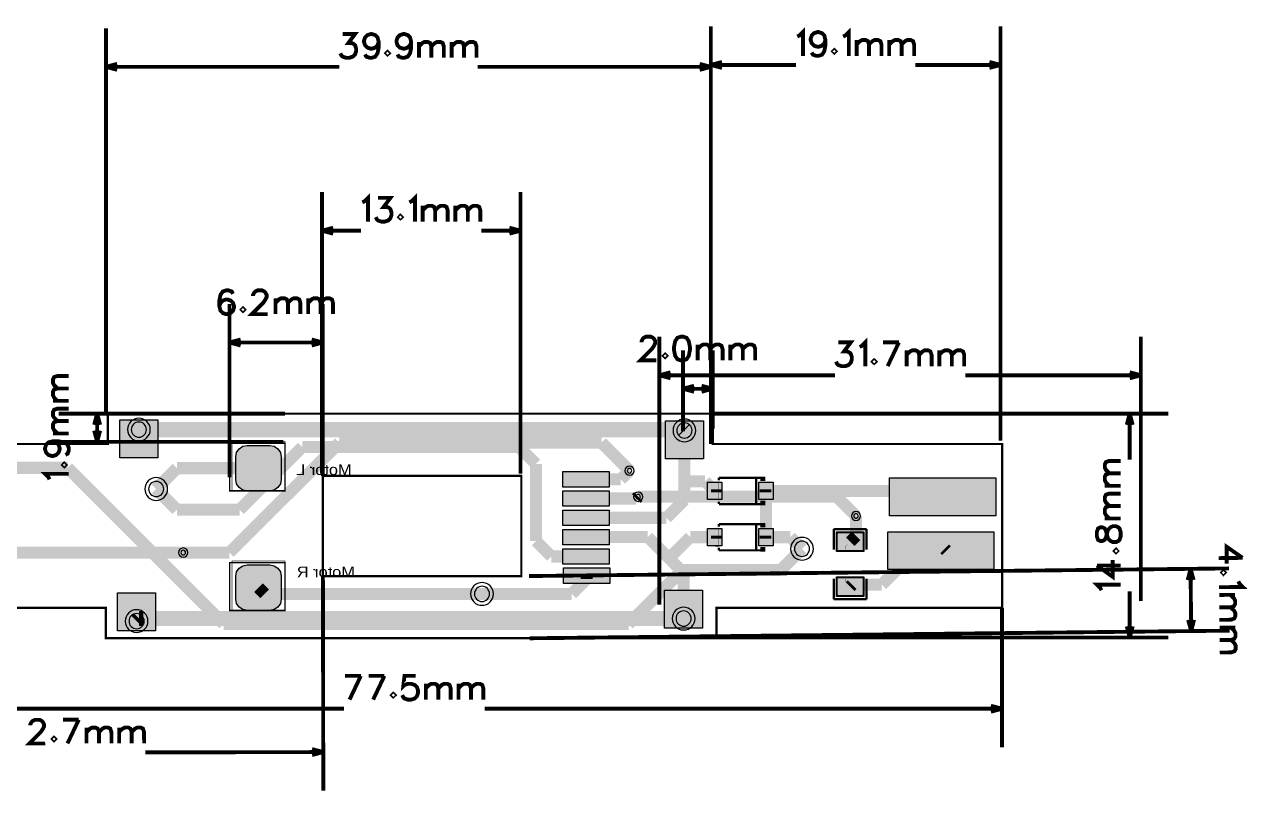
# Model space of a CAD drawing. Header units: millimetres. Extents: x 70 to 198, y -113 to -62.
# Drawn here: x 117.6 to 198.1, y -113 to -62.4 of the extents above; entities that cross this region are included whole.
import ezdxf
from ezdxf.enums import TextEntityAlignment as Align

# ---------------------------------------------------------------- set-up
doc = ezdxf.new("R2010")
doc.units = ezdxf.units.MM
doc.header["$MEASUREMENT"] = 0
for name, color, linetype, true_color in [('Board-Outline-Layer', 7, 'Continuous', 0xff00ff), ('Bottom-Assembly-Layer', 7, 'Continuous', 0x5555ff), ('Bottom-Layer', 7, 'Continuous', 0x0000ff), ('Bottom-Paste-Mask-Layer', 7, 'Continuous', 0x800000), ('Bottom-Silkscreen-Layer', 7, 'Continuous', 0x66cc33), ('Bottom-Solder-Mask-Layer', 7, 'Continuous', 0xaa00ff), ('Document-Layer', 7, 'Continuous', 0xffffff), ('F.Courtyard', 7, 'Continuous', 0x022880), ('Hole-Layer', 7, 'Continuous', 0x222222), ('Multi-Layer', 7, 'Continuous', 0xc0c0c0), ('Top-Layer', 7, 'Continuous', 0xff0000), ('Top-Paste-Mask-Layer', 7, 'Continuous', 0x808080), ('Top-Silkscreen-Layer', 7, 'Continuous', 0xffcc00), ('Top-Solder-Mask-Layer', 7, 'Continuous', 0x800080)]:
    doc.layers.add(name, color=color, linetype=linetype, true_color=true_color)
doc.styles.get("Standard").update_dxf_attribs({"font": 'arial.ttf'})

msp = doc.modelspace()

# ---------------------------------------------------------------- hatches: boundary and pattern name
at = {"layer": 'Bottom-Layer'}
for points in [[(134.473, -90.841), (134.473, -92.341), (134.416, -92.628), (134.254, -92.872), (134.01, -93.034), (133.723, -93.091), (132.223, -93.091), (131.936, -93.034), (131.693, -92.872), (131.53, -92.628), (131.473, -92.341), (131.473, -90.841), (131.53, -90.554), (131.693, -90.311), (131.936, -90.148), (132.223, -90.091), (133.723, -90.091), (134.01, -90.148), (134.254, -90.311), (134.416, -90.554)], [(134.473, -98.715), (134.473, -100.215), (134.416, -100.502), (134.254, -100.746), (134.01, -100.908), (133.723, -100.965), (132.223, -100.965), (131.936, -100.908), (131.693, -100.746), (131.53, -100.502), (131.473, -100.215), (131.473, -98.715), (131.53, -98.428), (131.693, -98.185), (131.936, -98.022), (132.223, -97.965), (133.723, -97.965), (134.01, -98.022), (134.254, -98.185), (134.416, -98.428)]]:
    msp.add_hatch(color=256, dxfattribs=at).paths.add_polyline_path(points)
at = {"layer": 'Bottom-Paste-Mask-Layer'}
for points in [[(134.473, -90.841), (134.473, -92.341), (134.416, -92.628), (134.254, -92.872), (134.01, -93.034), (133.723, -93.091), (132.223, -93.091), (131.936, -93.034), (131.693, -92.872), (131.53, -92.628), (131.473, -92.341), (131.473, -90.841), (131.53, -90.554), (131.693, -90.311), (131.936, -90.148), (132.223, -90.091), (133.723, -90.091), (134.01, -90.148), (134.254, -90.311), (134.416, -90.554)], [(134.473, -98.715), (134.473, -100.215), (134.416, -100.502), (134.254, -100.746), (134.01, -100.908), (133.723, -100.965), (132.223, -100.965), (131.936, -100.908), (131.693, -100.746), (131.53, -100.502), (131.473, -100.215), (131.473, -98.715), (131.53, -98.428), (131.693, -98.185), (131.936, -98.022), (132.223, -97.965), (133.723, -97.965), (134.01, -98.022), (134.254, -98.185), (134.416, -98.428)]]:
    msp.add_hatch(color=256, dxfattribs=at).paths.add_polyline_path(points)
at = {"layer": 'Bottom-Solder-Mask-Layer'}
for points in [[(134.473, -90.841), (134.473, -92.341), (134.416, -92.628), (134.254, -92.872), (134.01, -93.034), (133.723, -93.091), (132.223, -93.091), (131.936, -93.034), (131.693, -92.872), (131.53, -92.628), (131.473, -92.341), (131.473, -90.841), (131.53, -90.554), (131.693, -90.311), (131.936, -90.148), (132.223, -90.091), (133.723, -90.091), (134.01, -90.148), (134.254, -90.311), (134.416, -90.554)], [(134.473, -98.715), (134.473, -100.215), (134.416, -100.502), (134.254, -100.746), (134.01, -100.908), (133.723, -100.965), (132.223, -100.965), (131.936, -100.908), (131.693, -100.746), (131.53, -100.502), (131.473, -100.215), (131.473, -98.715), (131.53, -98.428), (131.693, -98.185), (131.936, -98.022), (132.223, -97.965), (133.723, -97.965), (134.01, -98.022), (134.254, -98.185), (134.416, -98.428)]]:
    msp.add_hatch(color=256, dxfattribs=at).paths.add_polyline_path(points)
at = {"layer": 'Document-Layer'}
for points in [[(163.068, -93.726), (163.068, -92.462), (163.258, -92.462), (163.258, -93.726)], [(163.068, -93.726), (163.068, -92.462), (163.258, -92.462), (163.258, -93.726)], [(162.784, -93.189), (162.784, -92.999), (163.542, -92.999), (163.542, -93.189)], [(162.784, -93.189), (162.784, -92.999), (163.542, -92.999), (163.542, -93.189)], [(166.75, -93.186), (166.75, -92.996), (165.991, -92.996), (165.991, -93.186)], [(166.75, -93.186), (166.75, -92.996), (165.991, -92.996), (165.991, -93.186)], [(163.068, -96.774), (163.068, -95.51), (163.258, -95.51), (163.258, -96.774)], [(163.068, -96.774), (163.068, -95.51), (163.258, -95.51), (163.258, -96.774)], [(162.784, -96.237), (162.784, -96.047), (163.542, -96.047), (163.542, -96.237)], [(162.784, -96.237), (162.784, -96.047), (163.542, -96.047), (163.542, -96.237)], [(166.75, -96.234), (166.75, -96.044), (165.991, -96.044), (165.991, -96.234)], [(166.75, -96.234), (166.75, -96.044), (165.991, -96.044), (165.991, -96.234)]]:
    msp.add_hatch(color=256, dxfattribs=at).paths.add_polyline_path(points)
at = {"layer": 'Top-Layer'}
for points in [[(123.845, -90.912), (123.845, -88.412), (126.345, -88.412), (126.345, -90.912)], [(159.786, -90.968), (159.786, -88.468), (162.286, -88.468), (162.286, -90.968)], [(153.035, -92.837), (153.035, -91.821), (156.083, -91.821), (156.083, -92.837)], [(163.502, -92.516), (163.502, -93.666), (162.552, -93.666), (162.552, -92.516)], [(166.887, -92.516), (166.887, -93.666), (165.937, -93.666), (165.937, -92.516)], [(174.554, -94.722), (174.554, -92.222), (181.554, -92.222), (181.554, -94.722)], [(153.035, -94.101), (153.035, -93.085), (156.083, -93.085), (156.083, -94.101)], [(153.035, -95.377), (153.035, -94.361), (156.083, -94.361), (156.083, -95.377)], [(153.035, -96.641), (153.035, -95.625), (156.083, -95.625), (156.083, -96.641)], [(163.502, -95.564), (163.502, -96.714), (162.552, -96.714), (162.552, -95.564)], [(166.887, -95.564), (166.887, -96.714), (165.937, -96.714), (165.937, -95.564)], [(171.108, -95.835), (172.809, -95.835), (172.809, -97.042), (171.108, -97.042)], [(174.427, -98.278), (174.427, -95.778), (181.427, -95.778), (181.427, -98.278)], [(153.035, -97.917), (153.035, -96.901), (156.083, -96.901), (156.083, -97.917)], [(153.069, -99.185), (153.069, -98.169), (156.117, -98.169), (156.117, -99.185)], [(171.108, -98.792), (172.809, -98.792), (172.809, -100), (171.108, -100)], [(126.195, -99.808), (126.195, -102.308), (123.695, -102.308), (123.695, -99.808)], [(162.234, -99.639), (162.234, -102.139), (159.734, -102.139), (159.734, -99.639)]]:
    msp.add_hatch(color=256, dxfattribs=at).paths.add_polyline_path(points)
at = {"layer": 'Top-Paste-Mask-Layer'}
for points in [[(123.845, -90.912), (123.845, -88.412), (126.345, -88.412), (126.345, -90.912)], [(159.786, -90.968), (159.786, -88.468), (162.286, -88.468), (162.286, -90.968)], [(153.035, -92.837), (153.035, -91.821), (156.083, -91.821), (156.083, -92.837)], [(163.502, -92.516), (163.502, -93.666), (162.552, -93.666), (162.552, -92.516)], [(166.887, -92.516), (166.887, -93.666), (165.937, -93.666), (165.937, -92.516)], [(174.554, -94.722), (174.554, -92.222), (181.554, -92.222), (181.554, -94.722)], [(153.035, -94.101), (153.035, -93.085), (156.083, -93.085), (156.083, -94.101)], [(153.035, -95.377), (153.035, -94.361), (156.083, -94.361), (156.083, -95.377)], [(153.035, -96.641), (153.035, -95.625), (156.083, -95.625), (156.083, -96.641)], [(163.502, -95.564), (163.502, -96.714), (162.552, -96.714), (162.552, -95.564)], [(166.887, -95.564), (166.887, -96.714), (165.937, -96.714), (165.937, -95.564)], [(171.208, -97.042), (171.569, -97.042), (171.669, -96.942), (171.669, -96.732), (171.769, -96.632), (172.148, -96.632), (172.248, -96.732), (172.248, -96.942), (172.348, -97.042), (172.709, -97.042), (172.809, -96.942), (172.809, -95.935), (172.709, -95.835), (171.208, -95.835), (171.108, -95.935), (171.108, -96.942)], [(171.208, -97.042), (171.569, -97.042), (171.669, -96.942), (171.669, -96.732), (171.769, -96.632), (172.148, -96.632), (172.248, -96.732), (172.248, -96.942), (172.348, -97.042), (172.709, -97.042), (172.809, -96.942), (172.809, -95.935), (172.709, -95.835), (171.208, -95.835), (171.108, -95.935), (171.108, -96.942)], [(174.427, -98.278), (174.427, -95.778), (181.427, -95.778), (181.427, -98.278)], [(153.035, -97.917), (153.035, -96.901), (156.083, -96.901), (156.083, -97.917)], [(153.069, -99.185), (153.069, -98.169), (156.117, -98.169), (156.117, -99.185)], [(171.208, -98.792), (171.569, -98.792), (171.669, -98.892), (171.669, -99.103), (171.769, -99.203), (172.148, -99.203), (172.248, -99.103), (172.248, -98.892), (172.348, -98.792), (172.709, -98.792), (172.809, -98.892), (172.809, -99.9), (172.709, -100), (171.208, -100), (171.108, -99.9), (171.108, -98.892)], [(171.208, -98.792), (171.569, -98.792), (171.669, -98.892), (171.669, -99.103), (171.769, -99.203), (172.148, -99.203), (172.248, -99.103), (172.248, -98.892), (172.348, -98.792), (172.709, -98.792), (172.809, -98.892), (172.809, -99.9), (172.709, -100), (171.208, -100), (171.108, -99.9), (171.108, -98.892)], [(126.195, -99.808), (126.195, -102.308), (123.695, -102.308), (123.695, -99.808)], [(162.234, -99.639), (162.234, -102.139), (159.734, -102.139), (159.734, -99.639)]]:
    msp.add_hatch(color=256, dxfattribs=at).paths.add_polyline_path(points)
at = {"layer": 'Top-Silkscreen-Layer'}
for points in [[(166.049, -92.149), (166.049, -92.444), (166.354, -92.444), (166.354, -92.149)], [(166.049, -92.149), (166.049, -92.444), (166.354, -92.444), (166.354, -92.149)], [(166.049, -94.034), (166.049, -93.739), (166.354, -93.739), (166.354, -94.034)], [(166.049, -94.034), (166.049, -93.739), (166.354, -93.739), (166.354, -94.034)], [(166.049, -95.197), (166.049, -95.492), (166.354, -95.492), (166.354, -95.197)], [(166.049, -95.197), (166.049, -95.492), (166.354, -95.492), (166.354, -95.197)], [(166.049, -97.082), (166.049, -96.787), (166.354, -96.787), (166.354, -97.082)], [(166.049, -97.082), (166.049, -96.787), (166.354, -96.787), (166.354, -97.082)]]:
    msp.add_hatch(color=256, dxfattribs=at).paths.add_polyline_path(points)
at = {"layer": 'Top-Solder-Mask-Layer'}
for points in [[(123.845, -90.912), (123.845, -88.412), (126.345, -88.412), (126.345, -90.912)], [(159.786, -90.968), (159.786, -88.468), (162.286, -88.468), (162.286, -90.968)], [(153.035, -92.837), (153.035, -91.821), (156.083, -91.821), (156.083, -92.837)], [(163.502, -92.516), (163.502, -93.666), (162.552, -93.666), (162.552, -92.516)], [(166.887, -92.516), (166.887, -93.666), (165.937, -93.666), (165.937, -92.516)], [(174.554, -94.722), (174.554, -92.222), (181.554, -92.222), (181.554, -94.722)], [(153.035, -94.101), (153.035, -93.085), (156.083, -93.085), (156.083, -94.101)], [(153.035, -95.377), (153.035, -94.361), (156.083, -94.361), (156.083, -95.377)], [(153.035, -96.641), (153.035, -95.625), (156.083, -95.625), (156.083, -96.641)], [(163.502, -95.564), (163.502, -96.714), (162.552, -96.714), (162.552, -95.564)], [(166.887, -95.564), (166.887, -96.714), (165.937, -96.714), (165.937, -95.564)], [(171.057, -95.784), (172.86, -95.784), (172.86, -97.093), (171.057, -97.093)], [(174.427, -98.278), (174.427, -95.778), (181.427, -95.778), (181.427, -98.278)], [(153.035, -97.917), (153.035, -96.901), (156.083, -96.901), (156.083, -97.917)], [(153.069, -99.185), (153.069, -98.169), (156.117, -98.169), (156.117, -99.185)], [(171.057, -98.741), (172.86, -98.741), (172.86, -100.051), (171.057, -100.051)], [(126.195, -99.808), (126.195, -102.308), (123.695, -102.308), (123.695, -99.808)], [(162.234, -99.639), (162.234, -102.139), (159.734, -102.139), (159.734, -99.639)]]:
    msp.add_hatch(color=256, dxfattribs=at).paths.add_polyline_path(points)

# ---------------------------------------------------------------- linework, layer by layer
at = {"layer": 'Board-Outline-Layer', "const_width": 0.15}
for points in [[(104.5, -90), (123.054, -90), (123.054, -88), (162.903, -88), (162.903, -90), (181.965, -90), (181.965, -100.8), (163.157, -100.8), (163.157, -102.8), (122.927, -102.8), (122.927, -100.8), (104.5, -100.8)], [(137.219, -98.7), (137.219, -92.1), (150.292, -92.1), (150.292, -98.7)]]:
    msp.add_lwpolyline(points, close=True, dxfattribs=at)
at = {"layer": 'Bottom-Assembly-Layer', "const_width": 0.1}
for points in [[(134.723, -89.941), (131.073, -89.941), (131.073, -93.091), (134.723, -93.091)], [(134.723, -89.941), (131.073, -89.941), (131.073, -93.091), (134.723, -93.091)], [(134.723, -97.815), (131.073, -97.815), (131.073, -100.965), (134.723, -100.965)], [(134.723, -97.815), (131.073, -97.815), (131.073, -100.965), (134.723, -100.965)]]:
    msp.add_lwpolyline(points, close=True, dxfattribs=at)
at = {"layer": 'Bottom-Layer', "const_width": 0.8}
for points in [[(131.064, -97.155), (138.303, -89.916)], [(138.303, -89.916), (155.575, -89.916)], [(155.575, -89.916), (157.417, -91.758)], [(115.951, -91.567), (120.396, -91.567)], [(120.396, -91.567), (130.683, -101.854)], [(127.611, -91.591), (126.238, -92.964)], [(132.973, -91.591), (127.611, -91.591)], [(157.988, -93.472), (171.069, -93.472)], [(171.069, -93.472), (172.339, -94.742)], [(167.386, -98.298), (168.783, -96.901)], [(128.016, -97.155), (131.064, -97.155)], [(157.353, -101.854), (160.909, -98.298)], [(160.909, -98.298), (167.386, -98.298)], [(132.973, -99.465), (133.385, -99.877)], [(133.385, -99.877), (147.701, -99.877)], [(130.683, -101.854), (157.353, -101.854)]]:
    msp.add_lwpolyline(points, dxfattribs=at)
at = {"layer": 'Bottom-Layer'}
for points in [[(134.473, -90.841), (134.473, -92.341), (134.416, -92.628), (134.254, -92.872), (134.01, -93.034), (133.723, -93.091), (132.223, -93.091), (131.936, -93.034), (131.693, -92.872), (131.53, -92.628), (131.473, -92.341), (131.473, -90.841), (131.53, -90.554), (131.693, -90.311), (131.936, -90.148), (132.223, -90.091), (133.723, -90.091), (134.01, -90.148), (134.254, -90.311), (134.416, -90.554)], [(134.473, -98.715), (134.473, -100.215), (134.416, -100.502), (134.254, -100.746), (134.01, -100.908), (133.723, -100.965), (132.223, -100.965), (131.936, -100.908), (131.693, -100.746), (131.53, -100.502), (131.473, -100.215), (131.473, -98.715), (131.53, -98.428), (131.693, -98.185), (131.936, -98.022), (132.223, -97.965), (133.723, -97.965), (134.01, -98.022), (134.254, -98.185), (134.416, -98.428)]]:
    msp.add_lwpolyline(points, close=True, dxfattribs=at)
at = {"layer": 'Bottom-Paste-Mask-Layer'}
for points in [[(134.473, -90.841), (134.473, -92.341), (134.416, -92.628), (134.254, -92.872), (134.01, -93.034), (133.723, -93.091), (132.223, -93.091), (131.936, -93.034), (131.693, -92.872), (131.53, -92.628), (131.473, -92.341), (131.473, -90.841), (131.53, -90.554), (131.693, -90.311), (131.936, -90.148), (132.223, -90.091), (133.723, -90.091), (134.01, -90.148), (134.254, -90.311), (134.416, -90.554)], [(134.473, -98.715), (134.473, -100.215), (134.416, -100.502), (134.254, -100.746), (134.01, -100.908), (133.723, -100.965), (132.223, -100.965), (131.936, -100.908), (131.693, -100.746), (131.53, -100.502), (131.473, -100.215), (131.473, -98.715), (131.53, -98.428), (131.693, -98.185), (131.936, -98.022), (132.223, -97.965), (133.723, -97.965), (134.01, -98.022), (134.254, -98.185), (134.416, -98.428)]]:
    msp.add_lwpolyline(points, close=True, dxfattribs=at)
at = {"layer": 'Bottom-Solder-Mask-Layer'}
for points in [[(124.345, -89.05, 1), (125.845, -89.05, 1)], [(160.286, -89.106, 1), (161.786, -89.106, 1)], [(125.488, -92.964, 1), (126.988, -92.964, 1)], [(168.033, -96.901, 1), (169.533, -96.901, 1)], [(146.951, -99.877, 1), (148.451, -99.877, 1)], [(124.195, -101.67, 1), (125.695, -101.67, 1)], [(160.234, -101.501, 1), (161.734, -101.501, 1)]]:
    msp.add_lwpolyline(points, format="xyb", close=True, dxfattribs=at)
for points in [[(134.473, -90.841), (134.473, -92.341), (134.416, -92.628), (134.254, -92.872), (134.01, -93.034), (133.723, -93.091), (132.223, -93.091), (131.936, -93.034), (131.693, -92.872), (131.53, -92.628), (131.473, -92.341), (131.473, -90.841), (131.53, -90.554), (131.693, -90.311), (131.936, -90.148), (132.223, -90.091), (133.723, -90.091), (134.01, -90.148), (134.254, -90.311), (134.416, -90.554)], [(134.473, -98.715), (134.473, -100.215), (134.416, -100.502), (134.254, -100.746), (134.01, -100.908), (133.723, -100.965), (132.223, -100.965), (131.936, -100.908), (131.693, -100.746), (131.53, -100.502), (131.473, -100.215), (131.473, -98.715), (131.53, -98.428), (131.693, -98.185), (131.936, -98.022), (132.223, -97.965), (133.723, -97.965), (134.01, -98.022), (134.254, -98.185), (134.416, -98.428)]]:
    msp.add_lwpolyline(points, close=True, dxfattribs=at)
for points in [[(157.112, -91.758, 1), (157.722, -91.758), (157.722, -91.758, 1), (157.112, -91.758)], [(157.683, -93.472, 1), (158.293, -93.472), (158.293, -93.472, 1), (157.683, -93.472)], [(172.034, -94.742, 1), (172.644, -94.742), (172.644, -94.742, 1), (172.034, -94.742)], [(127.711, -97.155, 1), (128.321, -97.155), (128.321, -97.155, 1), (127.711, -97.155)]]:
    msp.add_lwpolyline(points, format="xyb", dxfattribs=at)
at = {"layer": 'Document-Layer', "const_width": 0.254}
for points in [[(122.927, -88), (122.927, -62.611)], [(162.776, -90), (162.776, -62.484)], [(162.78, -88), (162.78, -62.611)], [(168.47, -63.157), (168.62, -63.084), (168.843, -62.86), (168.843, -64.425)], [(170.324, -63.381), (170.25, -63.604), (170.1, -63.754), (169.877, -63.828), (169.801, -63.828), (169.577, -63.754), (169.427, -63.604), (169.354, -63.381), (169.354, -63.307), (169.427, -63.084), (169.577, -62.934), (169.801, -62.86), (169.877, -62.86), (170.1, -62.934), (170.25, -63.084), (170.324, -63.381), (170.324, -63.754), (170.25, -64.128), (170.1, -64.351), (169.877, -64.425), (169.727, -64.425), (169.503, -64.351), (169.427, -64.201)], [(171.495, -63.157), (171.645, -63.084), (171.868, -62.86), (171.868, -64.425)], [(181.864, -89.789), (181.864, -62.484)], [(138.519, -62.987), (139.34, -62.987), (138.893, -63.584), (139.116, -63.584), (139.266, -63.658), (139.34, -63.731), (139.413, -63.955), (139.413, -64.105), (139.34, -64.328), (139.19, -64.478), (138.966, -64.552), (138.743, -64.552), (138.519, -64.478), (138.443, -64.404), (138.369, -64.255)], [(140.894, -63.508), (140.82, -63.731), (140.671, -63.881), (140.447, -63.955), (140.371, -63.955), (140.147, -63.881), (139.997, -63.731), (139.924, -63.508), (139.924, -63.434), (139.997, -63.211), (140.147, -63.061), (140.371, -62.987), (140.447, -62.987), (140.671, -63.061), (140.82, -63.211), (140.894, -63.508), (140.894, -63.881), (140.82, -64.255), (140.671, -64.478), (140.447, -64.552), (140.297, -64.552), (140.074, -64.478), (139.997, -64.328)], [(143.035, -63.508), (142.962, -63.731), (142.812, -63.881), (142.588, -63.955), (142.512, -63.955), (142.289, -63.881), (142.139, -63.731), (142.065, -63.508), (142.065, -63.434), (142.139, -63.211), (142.289, -63.061), (142.512, -62.987), (142.588, -62.987), (142.812, -63.061), (142.962, -63.211), (143.035, -63.508), (143.035, -63.881), (142.962, -64.255), (142.812, -64.478), (142.588, -64.552), (142.438, -64.552), (142.215, -64.478), (142.139, -64.328)], [(143.546, -63.508), (143.546, -64.552)], [(143.546, -63.807), (143.769, -63.584), (143.919, -63.508), (144.143, -63.508), (144.293, -63.584), (144.366, -63.807), (144.366, -64.552)], [(144.366, -63.807), (144.59, -63.584), (144.74, -63.508), (144.963, -63.508), (145.113, -63.584), (145.187, -63.807), (145.187, -64.552)], [(145.697, -63.508), (145.697, -64.552)], [(145.697, -63.807), (145.921, -63.584), (146.071, -63.508), (146.294, -63.508), (146.444, -63.584), (146.518, -63.807), (146.518, -64.552)], [(146.518, -63.807), (146.741, -63.584), (146.891, -63.508), (147.115, -63.508), (147.264, -63.584), (147.338, -63.807), (147.338, -64.552)], [(172.379, -63.381), (172.379, -64.425)], [(172.379, -63.68), (172.602, -63.457), (172.752, -63.381), (172.976, -63.381), (173.126, -63.457), (173.199, -63.68), (173.199, -64.425)], [(173.199, -63.68), (173.423, -63.457), (173.573, -63.381), (173.796, -63.381), (173.946, -63.457), (174.02, -63.68), (174.02, -64.425)], [(174.53, -63.381), (174.53, -64.425)], [(174.53, -63.68), (174.754, -63.457), (174.904, -63.381), (175.127, -63.381), (175.277, -63.457), (175.351, -63.68), (175.351, -64.425)], [(175.351, -63.68), (175.574, -63.457), (175.724, -63.381), (175.947, -63.381), (176.097, -63.457), (176.171, -63.68), (176.171, -64.425)], [(122.927, -65.151), (123.663, -64.954)], [(122.927, -65.151), (123.663, -65.348)], [(122.927, -65.151), (138.293, -65.151)], [(147.414, -65.151), (162.78, -65.151)], [(162.78, -65.151), (162.044, -64.954)], [(162.78, -65.151), (162.044, -65.348)], [(162.776, -65.024), (163.512, -64.827)], [(162.776, -65.024), (163.512, -65.221)], [(162.776, -65.024), (168.393, -65.024)], [(176.247, -65.024), (181.864, -65.024)], [(181.864, -65.024), (181.128, -64.827)], [(181.864, -65.024), (181.128, -65.221)], [(137.16, -91.948), (137.16, -73.406)], [(150.241, -91.948), (150.241, -73.406)], [(139.813, -74.079), (139.963, -74.006), (140.187, -73.782), (140.187, -75.347)], [(140.847, -73.782), (141.668, -73.782), (141.22, -74.379), (141.444, -74.379), (141.594, -74.453), (141.668, -74.526), (141.741, -74.75), (141.741, -74.9), (141.668, -75.123), (141.518, -75.273), (141.294, -75.347), (141.071, -75.347), (140.847, -75.273), (140.771, -75.199), (140.697, -75.05)], [(142.912, -74.079), (143.062, -74.006), (143.285, -73.782), (143.285, -75.347)], [(143.796, -74.303), (143.796, -75.347)], [(143.796, -74.602), (144.02, -74.379), (144.169, -74.303), (144.393, -74.303), (144.543, -74.379), (144.616, -74.602), (144.616, -75.347)], [(144.616, -74.602), (144.84, -74.379), (144.99, -74.303), (145.213, -74.303), (145.363, -74.379), (145.437, -74.602), (145.437, -75.347)], [(145.947, -74.303), (145.947, -75.347)], [(145.947, -74.602), (146.171, -74.379), (146.321, -74.303), (146.544, -74.303), (146.694, -74.379), (146.768, -74.602), (146.768, -75.347)], [(146.768, -74.602), (146.991, -74.379), (147.141, -74.303), (147.365, -74.303), (147.515, -74.379), (147.588, -74.602), (147.588, -75.347)], [(137.16, -75.946), (137.896, -75.749)], [(150.241, -75.946), (149.505, -75.749)], [(137.16, -75.946), (137.896, -76.143)], [(137.16, -75.946), (139.737, -75.946)], [(147.664, -75.946), (150.241, -75.946)], [(150.241, -75.946), (149.505, -76.143)], [(131.294, -80.102), (131.218, -79.952), (130.995, -79.878), (130.845, -79.878), (130.621, -79.952), (130.471, -80.175), (130.398, -80.549), (130.398, -80.922), (130.471, -81.219), (130.621, -81.369), (130.845, -81.443), (130.921, -81.443), (131.145, -81.369), (131.294, -81.219), (131.368, -80.996), (131.368, -80.922), (131.294, -80.699), (131.145, -80.549), (130.921, -80.475), (130.845, -80.475), (130.621, -80.549), (130.471, -80.699), (130.398, -80.922)], [(132.613, -80.249), (132.613, -80.175), (132.689, -80.025), (132.763, -79.952), (132.912, -79.878), (133.21, -79.878), (133.359, -79.952), (133.436, -80.025), (133.509, -80.175), (133.509, -80.325), (133.436, -80.475), (133.286, -80.699), (132.539, -81.443), (133.583, -81.443)], [(134.094, -80.399), (134.094, -81.443)], [(134.094, -80.699), (134.317, -80.475), (134.467, -80.399), (134.69, -80.399), (134.84, -80.475), (134.914, -80.699), (134.914, -81.443)], [(134.914, -80.699), (135.137, -80.475), (135.287, -80.399), (135.511, -80.399), (135.661, -80.475), (135.734, -80.699), (135.734, -81.443)], [(136.245, -80.399), (136.245, -81.443)], [(136.245, -80.699), (136.468, -80.475), (136.618, -80.399), (136.842, -80.399), (136.992, -80.475), (137.065, -80.699), (137.065, -81.443)], [(137.065, -80.699), (137.289, -80.475), (137.439, -80.399), (137.662, -80.399), (137.812, -80.475), (137.886, -80.699), (137.886, -81.443)], [(131.064, -92.202), (131.064, -80.772)], [(137.219, -92.1), (137.219, -80.772)], [(131.064, -83.312), (131.8, -83.115)], [(137.219, -83.312), (136.483, -83.115)], [(158.213, -83.297), (158.213, -83.223), (158.289, -83.073), (158.363, -83), (158.513, -82.926), (158.81, -82.926), (158.96, -83), (159.036, -83.073), (159.11, -83.223), (159.11, -83.373), (159.036, -83.523), (158.886, -83.747), (158.139, -84.491), (159.183, -84.491)], [(159.385, -100.584), (159.385, -82.931)], [(191.109, -100.34), (191.109, -82.931)], [(131.064, -83.312), (131.8, -83.509)], [(137.219, -83.312), (131.064, -83.312)], [(137.219, -83.312), (136.483, -83.509)], [(160.937, -89.17), (160.937, -83.82)], [(161.909, -83.447), (161.909, -84.491)], [(161.909, -83.747), (162.132, -83.523), (162.282, -83.447), (162.506, -83.447), (162.656, -83.523), (162.729, -83.747), (162.729, -84.491)], [(162.729, -83.747), (162.953, -83.523), (163.103, -83.447), (163.326, -83.447), (163.476, -83.523), (163.55, -83.747), (163.55, -84.491)], [(162.903, -89), (162.903, -83.82)], [(164.06, -83.447), (164.06, -84.491)], [(164.06, -83.747), (164.284, -83.523), (164.434, -83.447), (164.657, -83.447), (164.807, -83.523), (164.881, -83.747), (164.881, -84.491)], [(164.881, -83.747), (165.104, -83.523), (165.254, -83.447), (165.478, -83.447), (165.627, -83.523), (165.701, -83.747), (165.701, -84.491)], [(171.174, -83.307), (171.995, -83.307), (171.548, -83.904), (171.771, -83.904), (171.921, -83.978), (171.995, -84.051), (172.069, -84.275), (172.069, -84.425), (171.995, -84.648), (171.845, -84.798), (171.621, -84.872), (171.398, -84.872), (171.174, -84.798), (171.098, -84.724), (171.025, -84.575)], [(172.579, -83.604), (172.729, -83.531), (172.952, -83.307), (172.952, -84.872)], [(174.123, -83.307), (175.167, -83.307)], [(175.167, -83.307), (174.423, -84.872)], [(175.678, -83.828), (175.678, -84.872)], [(175.678, -84.128), (175.901, -83.904), (176.051, -83.828), (176.275, -83.828), (176.425, -83.904), (176.498, -84.128), (176.498, -84.872)], [(176.498, -84.128), (176.722, -83.904), (176.872, -83.828), (177.095, -83.828), (177.245, -83.904), (177.319, -84.128), (177.319, -84.872)], [(177.829, -83.828), (177.829, -84.872)], [(177.829, -84.128), (178.053, -83.904), (178.203, -83.828), (178.426, -83.828), (178.576, -83.904), (178.65, -84.128), (178.65, -84.872)], [(178.65, -84.128), (178.873, -83.904), (179.023, -83.828), (179.247, -83.828), (179.396, -83.904), (179.47, -84.128), (179.47, -84.872)], [(119.733, -86.339), (119.51, -86.115), (119.433, -85.965), (119.433, -85.742), (119.51, -85.592), (119.733, -85.518), (120.477, -85.518)], [(159.385, -85.471), (160.121, -85.274)], [(159.385, -85.471), (160.121, -85.668)], [(170.948, -85.471), (159.385, -85.471)], [(191.109, -85.471), (179.546, -85.471)], [(191.109, -85.471), (190.373, -85.274)], [(191.109, -85.471), (190.373, -85.668)], [(119.733, -87.159), (119.51, -86.936), (119.433, -86.786), (119.433, -86.562), (119.51, -86.412), (119.733, -86.339), (120.477, -86.339)], [(160.937, -86.36), (161.673, -86.163)], [(162.903, -86.36), (162.167, -86.163)], [(160.937, -86.36), (161.673, -86.557)], [(162.903, -86.36), (160.937, -86.36)], [(162.903, -86.36), (162.167, -86.557)], [(119.433, -87.159), (120.477, -87.159)], [(119.733, -88.49), (119.51, -88.266), (119.433, -88.117), (119.433, -87.893), (119.51, -87.743), (119.733, -87.67), (120.477, -87.67)], [(119.733, -89.31), (119.51, -89.087), (119.433, -88.937), (119.433, -88.714), (119.51, -88.564), (119.733, -88.49), (120.477, -88.49)], [(134.731, -88), (119.807, -88)], [(122.347, -88), (122.149, -88.736)], [(122.347, -88), (122.544, -88.736)], [(122.347, -88), (122.347, -89.854)], [(162.903, -88), (192.913, -88)], [(190.373, -88), (190.176, -88.736)], [(190.373, -88), (190.571, -88.736)], [(190.373, -88), (190.373, -91.038)], [(119.433, -89.31), (120.477, -89.31)], [(122.347, -89.854), (122.149, -89.118)], [(122.347, -89.854), (122.544, -89.118)], [(119.433, -89.821), (119.657, -89.895), (119.807, -90.044), (119.88, -90.268), (119.88, -90.344), (119.807, -90.568), (119.657, -90.718), (119.433, -90.791), (119.36, -90.791), (119.136, -90.718), (118.986, -90.568), (118.913, -90.344), (118.913, -90.268), (118.986, -90.044), (119.136, -89.895), (119.433, -89.821), (119.807, -89.821), (120.18, -89.895), (120.404, -90.044), (120.477, -90.268), (120.477, -90.418), (120.404, -90.641), (120.254, -90.718)], [(134.612, -89.854), (119.807, -89.854)], [(189.03, -91.935), (188.806, -91.711), (188.73, -91.561), (188.73, -91.338), (188.806, -91.188), (189.03, -91.114), (189.774, -91.114)], [(119.21, -92.336), (119.136, -92.186), (118.913, -91.962), (120.477, -91.962)], [(189.03, -92.755), (188.806, -92.532), (188.73, -92.382), (188.73, -92.158), (188.806, -92.008), (189.03, -91.935), (189.774, -91.935)], [(188.73, -92.755), (189.774, -92.755)], [(189.03, -94.086), (188.806, -93.863), (188.73, -93.713), (188.73, -93.489), (188.806, -93.339), (189.03, -93.266), (189.774, -93.266)], [(189.03, -94.907), (188.806, -94.683), (188.73, -94.533), (188.73, -94.31), (188.806, -94.16), (189.03, -94.086), (189.774, -94.086)], [(188.73, -94.907), (189.774, -94.907)], [(197.806, -97.501), (196.754, -96.765), (196.766, -97.885)], [(197.806, -97.501), (196.242, -97.518)], [(150.8, -98.7), (196.92, -98.197)], [(188.209, -98.005), (189.253, -98.752), (189.253, -97.632)], [(188.209, -98.005), (189.774, -98.005)], [(194.38, -98.225), (194.191, -98.963)], [(194.38, -98.225), (194.585, -98.959)], [(194.38, -98.225), (194.425, -102.325)], [(137.219, -98.7), (137.248, -112.837)], [(197.526, -99.048), (197.601, -99.197), (197.827, -99.418), (196.263, -99.435)], [(188.506, -99.636), (188.433, -99.486), (188.209, -99.263), (189.774, -99.263)], [(190.373, -99.712), (190.373, -102.75)], [(197.312, -99.934), (196.268, -99.946)], [(197.012, -99.938), (197.238, -100.159), (197.316, -100.308), (197.319, -100.531), (197.244, -100.682), (197.021, -100.758), (196.277, -100.766)], [(181.965, -100.8), (181.965, -109.982)], [(197.021, -100.758), (197.247, -100.979), (197.325, -101.128), (197.327, -101.352), (197.253, -101.502), (197.03, -101.578), (196.286, -101.587)], [(194.425, -102.325), (194.219, -101.591)], [(194.425, -102.325), (194.614, -101.587)], [(150.845, -102.8), (196.964, -102.297)], [(190.373, -102.75), (190.176, -102.014)], [(190.373, -102.75), (190.571, -102.014)], [(197.335, -102.086), (196.292, -102.097)], [(197.036, -102.089), (197.262, -102.31), (197.34, -102.459), (197.342, -102.682), (197.267, -102.833), (197.045, -102.909), (196.301, -102.917)], [(162.981, -102.75), (192.913, -102.75)], [(197.045, -102.909), (197.271, -103.13), (197.348, -103.279), (197.351, -103.503), (197.276, -103.654), (197.054, -103.73), (196.309, -103.738)], [(138.675, -105.278), (139.719, -105.278)], [(139.719, -105.278), (138.974, -106.843)], [(140.229, -105.278), (141.273, -105.278)], [(141.273, -105.278), (140.529, -106.843)], [(143.341, -105.278), (142.594, -105.278), (142.518, -105.949), (142.594, -105.875), (142.817, -105.799), (143.041, -105.799), (143.265, -105.875), (143.414, -106.022), (143.488, -106.246), (143.488, -106.396), (143.414, -106.619), (143.265, -106.769), (143.041, -106.843), (142.817, -106.843), (142.594, -106.769), (142.518, -106.695), (142.444, -106.546)], [(143.999, -105.799), (143.999, -106.843)], [(143.999, -106.099), (144.222, -105.875), (144.372, -105.799), (144.595, -105.799), (144.745, -105.875), (144.819, -106.099), (144.819, -106.843)], [(144.819, -106.099), (145.043, -105.875), (145.192, -105.799), (145.416, -105.799), (145.566, -105.875), (145.639, -106.099), (145.639, -106.843)], [(146.15, -105.799), (146.15, -106.843)], [(146.15, -106.099), (146.374, -105.875), (146.523, -105.799), (146.747, -105.799), (146.897, -105.875), (146.97, -106.099), (146.97, -106.843)], [(146.97, -106.099), (147.194, -105.875), (147.344, -105.799), (147.567, -105.799), (147.717, -105.875), (147.791, -106.099), (147.791, -106.843)], [(181.965, -107.442), (181.229, -107.245)], [(104.5, -107.442), (138.599, -107.442)], [(147.867, -107.442), (181.965, -107.442)], [(181.965, -107.442), (181.229, -107.639)], [(117.95, -108.542), (117.949, -108.469), (118.025, -108.319), (118.099, -108.245), (118.249, -108.171), (118.546, -108.17), (118.696, -108.244), (118.772, -108.317), (118.846, -108.467), (118.846, -108.617), (118.773, -108.767), (118.624, -108.99), (117.878, -109.736), (118.922, -109.734)], [(120.09, -108.167), (121.134, -108.165)], [(121.134, -108.165), (120.393, -109.731)], [(121.646, -108.984), (121.869, -108.76), (122.019, -108.684), (122.242, -108.683), (122.392, -108.759), (122.467, -108.983), (122.468, -109.727)], [(121.646, -108.685), (121.648, -109.729)], [(122.467, -108.983), (122.69, -108.759), (122.839, -108.682), (123.063, -108.682), (123.213, -108.758), (123.287, -108.981), (123.289, -109.725)], [(123.797, -108.68), (123.799, -109.724)], [(123.798, -108.98), (124.021, -108.756), (124.17, -108.68), (124.394, -108.679), (124.544, -108.755), (124.618, -108.978), (124.619, -109.723)], [(124.618, -108.978), (124.841, -108.754), (124.991, -108.678), (125.214, -108.677), (125.364, -108.753), (125.438, -108.977), (125.44, -109.721)], [(137.243, -110.297), (125.517, -110.32)], [(137.243, -110.297), (136.506, -110.101)], [(137.243, -110.297), (136.507, -110.495)]]:
    msp.add_lwpolyline(points, dxfattribs=at)
at = {"layer": 'Document-Layer'}
for points, const_width in [([(141.478, -64.181), (141.405, -64.255), (141.478, -64.328), (141.554, -64.255)], 0.254), ([(170.908, -64.054), (170.834, -64.128), (170.908, -64.201), (170.984, -64.128)], 0.254), ([(142.325, -74.976), (142.252, -75.05), (142.325, -75.123), (142.402, -75.05)], 0.254), ([(131.952, -81.072), (131.879, -81.146), (131.952, -81.219), (132.028, -81.146)], 0.254), ([(160.801, -82.926), (160.578, -83), (160.428, -83.223), (160.354, -83.597), (160.354, -83.82), (160.428, -84.194), (160.578, -84.417), (160.801, -84.491), (160.951, -84.491), (161.175, -84.417), (161.325, -84.194), (161.398, -83.82), (161.398, -83.597), (161.325, -83.223), (161.175, -83), (160.951, -82.926)], 0.254), ([(159.768, -84.12), (159.694, -84.194), (159.768, -84.267), (159.844, -84.194)], 0.254), ([(173.537, -84.501), (173.463, -84.575), (173.537, -84.648), (173.613, -84.575)], 0.254), ([(120.106, -91.378), (120.18, -91.452), (120.254, -91.378), (120.18, -91.302)], 0.254), ([(163.068, -93.726), (163.068, -92.462), (163.258, -92.462), (163.258, -93.726)], 0.00508), ([(163.068, -93.726), (163.068, -92.462), (163.258, -92.462), (163.258, -93.726)], 0.00508), ([(162.784, -93.189), (162.784, -92.999), (163.542, -92.999), (163.542, -93.189)], 0.00508), ([(162.784, -93.189), (162.784, -92.999), (163.542, -92.999), (163.542, -93.189)], 0.00508), ([(166.75, -93.186), (166.75, -92.996), (165.991, -92.996), (165.991, -93.186)], 0.00508), ([(166.75, -93.186), (166.75, -92.996), (165.991, -92.996), (165.991, -93.186)], 0.00508), ([(163.068, -96.774), (163.068, -95.51), (163.258, -95.51), (163.258, -96.774)], 0.00508), ([(163.068, -96.774), (163.068, -95.51), (163.258, -95.51), (163.258, -96.774)], 0.00508), ([(188.209, -96.088), (188.283, -96.311), (188.433, -96.387), (188.58, -96.387), (188.73, -96.311), (188.806, -96.161), (188.88, -95.864), (188.954, -95.641), (189.103, -95.491), (189.253, -95.417), (189.477, -95.417), (189.627, -95.491), (189.7, -95.564), (189.774, -95.79), (189.774, -96.088), (189.7, -96.311), (189.627, -96.387), (189.477, -96.461), (189.253, -96.461), (189.103, -96.387), (188.954, -96.238), (188.88, -96.014), (188.806, -95.714), (188.73, -95.564), (188.58, -95.491), (188.433, -95.491), (188.283, -95.564), (188.209, -95.79)], 0.254), ([(162.784, -96.237), (162.784, -96.047), (163.542, -96.047), (163.542, -96.237)], 0.00508), ([(162.784, -96.237), (162.784, -96.047), (163.542, -96.047), (163.542, -96.237)], 0.00508), ([(166.75, -96.234), (166.75, -96.044), (165.991, -96.044), (165.991, -96.234)], 0.00508), ([(166.75, -96.234), (166.75, -96.044), (165.991, -96.044), (165.991, -96.234)], 0.00508), ([(189.403, -97.048), (189.477, -97.121), (189.55, -97.048), (189.477, -96.972)], 0.254), ([(196.623, -98.471), (196.548, -98.398), (196.476, -98.473), (196.55, -98.548)], 0.254), ([(141.857, -106.472), (141.784, -106.546), (141.857, -106.619), (141.934, -106.546)], 0.254), ([(119.506, -109.362), (119.432, -109.436), (119.506, -109.509), (119.582, -109.436)], 0.254)]:
    msp.add_lwpolyline(points, close=True, dxfattribs=dict(at, const_width=const_width))
at = {"layer": 'F.Courtyard', "const_width": 0.05}
for points in [[(134.723, -89.841), (131.223, -89.841), (131.223, -93.091), (134.723, -93.091)], [(134.723, -89.841), (131.223, -89.841), (131.223, -93.091), (134.723, -93.091)], [(134.723, -97.715), (131.223, -97.715), (131.223, -100.965), (134.723, -100.965)], [(134.723, -97.715), (131.223, -97.715), (131.223, -100.965), (134.723, -100.965)]]:
    msp.add_lwpolyline(points, close=True, dxfattribs=at)
at = {"layer": 'Hole-Layer'}
for points in [[(124.595, -89.05, 1), (125.595, -89.05, 1)], [(125.738, -92.964, 1), (126.738, -92.964, 1)], [(127.864, -97.155, 1), (128.169, -97.155, 1)], [(124.445, -101.67, 1), (125.445, -101.67, 1)]]:
    msp.add_lwpolyline(points, format="xyb", close=True, dxfattribs=at)
for points in [[(160.536, -89.106, 1), (161.536, -89.106), (161.536, -89.106, 1), (160.536, -89.106)], [(157.264, -91.758, 1), (157.569, -91.758), (157.569, -91.758, 1), (157.264, -91.758)], [(157.836, -93.472, 1), (158.141, -93.472), (158.141, -93.472, 1), (157.836, -93.472)], [(172.187, -94.742, 1), (172.492, -94.742), (172.492, -94.742, 1), (172.187, -94.742)], [(168.283, -96.901, 1), (169.283, -96.901), (169.283, -96.901, 1), (168.283, -96.901)], [(147.201, -99.877, 1), (148.201, -99.877), (148.201, -99.877, 1), (147.201, -99.877)], [(160.484, -101.501, 1), (161.484, -101.501), (161.484, -101.501, 1), (160.484, -101.501)]]:
    msp.add_lwpolyline(points, format="xyb", dxfattribs=at)
at = {"layer": 'Multi-Layer'}
for points in [[(124.345, -89.05, 1), (125.845, -89.05, 1)], [(160.286, -89.106, 1), (161.786, -89.106, 1)], [(125.488, -92.964, 1), (126.988, -92.964, 1)], [(168.033, -96.901, 1), (169.533, -96.901, 1)], [(146.951, -99.877, 1), (148.451, -99.877, 1)], [(124.195, -101.67, 1), (125.695, -101.67, 1)], [(160.234, -101.501, 1), (161.734, -101.501, 1)]]:
    msp.add_lwpolyline(points, format="xyb", close=True, dxfattribs=at)
for points in [[(157.112, -91.758, 1), (157.722, -91.758), (157.722, -91.758, 1), (157.112, -91.758)], [(157.683, -93.472, 1), (158.293, -93.472), (158.293, -93.472, 1), (157.683, -93.472)], [(172.034, -94.742, 1), (172.644, -94.742), (172.644, -94.742, 1), (172.034, -94.742)], [(127.711, -97.155, 1), (128.321, -97.155), (128.321, -97.155, 1), (127.711, -97.155)]]:
    msp.add_lwpolyline(points, format="xyb", dxfattribs=at)
at = {"layer": 'Top-Layer'}
for points in [[(123.845, -90.912), (123.845, -88.412), (126.345, -88.412), (126.345, -90.912)], [(159.786, -90.968), (159.786, -88.468), (162.286, -88.468), (162.286, -90.968)], [(153.035, -92.837), (153.035, -91.821), (156.083, -91.821), (156.083, -92.837)], [(163.502, -92.516), (163.502, -93.666), (162.552, -93.666), (162.552, -92.516)], [(166.887, -92.516), (166.887, -93.666), (165.937, -93.666), (165.937, -92.516)], [(174.554, -94.722), (174.554, -92.222), (181.554, -92.222), (181.554, -94.722)], [(153.035, -94.101), (153.035, -93.085), (156.083, -93.085), (156.083, -94.101)], [(153.035, -95.377), (153.035, -94.361), (156.083, -94.361), (156.083, -95.377)], [(153.035, -96.641), (153.035, -95.625), (156.083, -95.625), (156.083, -96.641)], [(163.502, -95.564), (163.502, -96.714), (162.552, -96.714), (162.552, -95.564)], [(166.887, -95.564), (166.887, -96.714), (165.937, -96.714), (165.937, -95.564)], [(171.108, -95.835), (172.809, -95.835), (172.809, -97.042), (171.108, -97.042)], [(174.427, -98.278), (174.427, -95.778), (181.427, -95.778), (181.427, -98.278)], [(153.035, -97.917), (153.035, -96.901), (156.083, -96.901), (156.083, -97.917)], [(153.069, -99.185), (153.069, -98.169), (156.117, -98.169), (156.117, -99.185)], [(171.108, -98.792), (172.809, -98.792), (172.809, -100), (171.108, -100)], [(126.195, -99.808), (126.195, -102.308), (123.695, -102.308), (123.695, -99.808)], [(162.234, -99.639), (162.234, -102.139), (159.734, -102.139), (159.734, -99.639)]]:
    msp.add_lwpolyline(points, close=True, dxfattribs=at)
for points, const_width in [([(125.095, -89.05), (160.98, -89.05)], 1), ([(160.98, -89.05), (161.036, -89.106)], 1), ([(161.036, -89.106), (161.036, -92.459)], 0.8), ([(131.732, -94.329), (135.858, -90.202)], 0.8), ([(135.858, -90.202), (150.146, -90.202)], 0.8), ([(150.146, -90.202), (151.257, -91.313)], 0.8), ([(151.257, -91.313), (151.257, -96.393)], 0.8), ([(156.845, -92.329), (157.417, -91.758)], 0.8), ([(126.238, -92.964), (127.603, -94.329)], 0.8), ([(154.559, -92.329), (156.845, -92.329)], 0.8), ([(162.395, -92.459), (161.036, -92.459)], 0.8), ([(161.036, -92.459), (161.036, -93.684)], 0.8), ([(163.027, -93.091), (162.395, -92.459)], 0.8), ([(154.559, -93.593), (157.867, -93.593)], 0.8), ([(157.867, -93.593), (157.988, -93.472)], 0.8), ([(161.036, -93.684), (159.854, -94.867)], 0.8), ([(166.412, -93.091), (177.419, -93.091)], 0.8), ([(166.412, -93.091), (166.412, -96.139)], 0.8), ([(177.419, -93.091), (178.308, -93.98)], 0.8), ([(127.603, -94.329), (131.732, -94.329)], 0.8), ([(159.854, -94.867), (154.559, -94.867)], 0.8), ([(172.339, -94.742), (172.339, -96.057)], 0.8), ([(154.559, -96.133), (158.618, -96.133)], 0.8), ([(158.618, -96.133), (160.02, -97.536)], 0.8), ([(160.02, -97.536), (161.417, -96.139)], 0.8), ([(161.417, -96.139), (163.027, -96.139)], 0.8), ([(166.412, -96.139), (168.021, -96.139)], 0.8), ([(168.021, -96.139), (168.783, -96.901)], 0.8), ([(172.339, -96.057), (171.958, -96.438)], 0.8), ([(151.257, -96.393), (152.271, -97.407)], 0.8), ([(174.036, -99.269), (176.403, -96.901)], 0.8), ([(176.403, -96.901), (178.181, -96.901)], 0.8), ([(178.181, -96.901), (178.308, -97.028)], 0.8), ([(115.525, -97.155), (128.016, -97.155)], 0.8), ([(152.271, -97.407), (154.559, -97.407)], 0.8), ([(160.02, -97.536), (160.984, -98.5)], 0.8), ([(154.593, -98.677), (154.593, -98.899)], 0.8), ([(160.984, -98.5), (160.984, -100.889)], 0.8), ([(154.593, -98.899), (153.616, -99.877)], 0.8), ([(171.958, -99.396), (172.085, -99.269)], 0.8), ([(172.085, -99.269), (174.036, -99.269)], 0.8), ([(153.616, -99.877), (147.701, -99.877)], 0.8), ([(125.388, -101.501), (124.945, -101.058)], 0.8), ([(125.114, -101.501), (124.945, -101.67)], 1), ([(125.388, -101.501), (125.114, -101.501)], 1), ([(125.388, -101.501), (160.984, -101.501)], 1)]:
    msp.add_lwpolyline(points, dxfattribs=dict(at, const_width=const_width))
at = {"layer": 'Top-Paste-Mask-Layer'}
for points in [[(123.845, -90.912), (123.845, -88.412), (126.345, -88.412), (126.345, -90.912)], [(159.786, -90.968), (159.786, -88.468), (162.286, -88.468), (162.286, -90.968)], [(153.035, -92.837), (153.035, -91.821), (156.083, -91.821), (156.083, -92.837)], [(163.502, -92.516), (163.502, -93.666), (162.552, -93.666), (162.552, -92.516)], [(166.887, -92.516), (166.887, -93.666), (165.937, -93.666), (165.937, -92.516)], [(174.554, -94.722), (174.554, -92.222), (181.554, -92.222), (181.554, -94.722)], [(153.035, -94.101), (153.035, -93.085), (156.083, -93.085), (156.083, -94.101)], [(153.035, -95.377), (153.035, -94.361), (156.083, -94.361), (156.083, -95.377)], [(153.035, -96.641), (153.035, -95.625), (156.083, -95.625), (156.083, -96.641)], [(163.502, -95.564), (163.502, -96.714), (162.552, -96.714), (162.552, -95.564)], [(166.887, -95.564), (166.887, -96.714), (165.937, -96.714), (165.937, -95.564)], [(174.427, -98.278), (174.427, -95.778), (181.427, -95.778), (181.427, -98.278)], [(153.035, -97.917), (153.035, -96.901), (156.083, -96.901), (156.083, -97.917)], [(153.069, -99.185), (153.069, -98.169), (156.117, -98.169), (156.117, -99.185)], [(126.195, -99.808), (126.195, -102.308), (123.695, -102.308), (123.695, -99.808)], [(162.234, -99.639), (162.234, -102.139), (159.734, -102.139), (159.734, -99.639)]]:
    msp.add_lwpolyline(points, close=True, dxfattribs=at)
at = {"layer": 'Top-Paste-Mask-Layer', "const_width": 0.00508}
for points in [[(171.208, -97.042), (171.569, -97.042), (171.669, -96.942), (171.669, -96.732), (171.769, -96.632), (172.148, -96.632), (172.248, -96.732), (172.248, -96.942), (172.348, -97.042), (172.709, -97.042), (172.809, -96.942), (172.809, -95.935), (172.709, -95.835), (171.208, -95.835), (171.108, -95.935), (171.108, -96.942)], [(171.208, -97.042), (171.569, -97.042), (171.669, -96.942), (171.669, -96.732), (171.769, -96.632), (172.148, -96.632), (172.248, -96.732), (172.248, -96.942), (172.348, -97.042), (172.709, -97.042), (172.809, -96.942), (172.809, -95.935), (172.709, -95.835), (171.208, -95.835), (171.108, -95.935), (171.108, -96.942)], [(171.208, -98.792), (171.569, -98.792), (171.669, -98.892), (171.669, -99.103), (171.769, -99.203), (172.148, -99.203), (172.248, -99.103), (172.248, -98.892), (172.348, -98.792), (172.709, -98.792), (172.809, -98.892), (172.809, -99.9), (172.709, -100), (171.208, -100), (171.108, -99.9), (171.108, -98.892)], [(171.208, -98.792), (171.569, -98.792), (171.669, -98.892), (171.669, -99.103), (171.769, -99.203), (172.148, -99.203), (172.248, -99.103), (172.248, -98.892), (172.348, -98.792), (172.709, -98.792), (172.809, -98.892), (172.809, -99.9), (172.709, -100), (171.208, -100), (171.108, -99.9), (171.108, -98.892)]]:
    msp.add_lwpolyline(points, close=True, dxfattribs=at)
at = {"layer": 'Top-Silkscreen-Layer', "const_width": 0.152}
for points in [[(166.126, -92.225), (163.313, -92.225)], [(163.313, -92.225), (163.313, -92.393)], [(166.126, -92.225), (163.313, -92.225)], [(163.313, -92.225), (163.313, -92.393)], [(165.769, -93.957), (165.769, -92.225)], [(165.769, -93.957), (165.769, -92.225)], [(163.313, -93.957), (163.313, -93.789)], [(163.313, -93.957), (163.313, -93.789)], [(166.126, -93.957), (163.313, -93.957)], [(166.126, -93.957), (163.313, -93.957)], [(166.126, -95.273), (163.313, -95.273)], [(163.313, -95.273), (163.313, -95.441)], [(166.126, -95.273), (163.313, -95.273)], [(163.313, -95.273), (163.313, -95.441)], [(165.769, -97.005), (165.769, -95.273)], [(165.769, -97.005), (165.769, -95.273)], [(170.879, -96.966), (170.879, -95.606)], [(170.879, -95.606), (173.037, -95.606)], [(170.879, -96.966), (170.879, -95.606)], [(170.879, -95.606), (173.037, -95.606)], [(173.037, -95.606), (173.037, -96.966)], [(173.037, -95.606), (173.037, -96.966)], [(163.313, -97.005), (163.313, -96.837)], [(163.313, -97.005), (163.313, -96.837)], [(166.126, -97.005), (163.313, -97.005)], [(166.126, -97.005), (163.313, -97.005)], [(170.879, -98.868), (170.879, -100.228)], [(170.879, -98.868), (170.879, -100.228)], [(173.037, -100.228), (173.037, -98.868)], [(173.037, -100.228), (173.037, -98.868)], [(170.879, -100.228), (173.037, -100.228)], [(170.879, -100.228), (173.037, -100.228)]]:
    msp.add_lwpolyline(points, dxfattribs=at)
at = {"layer": 'Top-Silkscreen-Layer', "const_width": 0.00508}
for points in [[(166.049, -92.149), (166.049, -92.444), (166.354, -92.444), (166.354, -92.149)], [(166.049, -92.149), (166.049, -92.444), (166.354, -92.444), (166.354, -92.149)], [(166.049, -94.034), (166.049, -93.739), (166.354, -93.739), (166.354, -94.034)], [(166.049, -94.034), (166.049, -93.739), (166.354, -93.739), (166.354, -94.034)], [(166.049, -95.197), (166.049, -95.492), (166.354, -95.492), (166.354, -95.197)], [(166.049, -95.197), (166.049, -95.492), (166.354, -95.492), (166.354, -95.197)], [(166.049, -97.082), (166.049, -96.787), (166.354, -96.787), (166.354, -97.082)], [(166.049, -97.082), (166.049, -96.787), (166.354, -96.787), (166.354, -97.082)]]:
    msp.add_lwpolyline(points, close=True, dxfattribs=at)
at = {"layer": 'Top-Solder-Mask-Layer'}
for points in [[(123.845, -90.912), (123.845, -88.412), (126.345, -88.412), (126.345, -90.912)], [(159.786, -90.968), (159.786, -88.468), (162.286, -88.468), (162.286, -90.968)], [(153.035, -92.837), (153.035, -91.821), (156.083, -91.821), (156.083, -92.837)], [(163.502, -92.516), (163.502, -93.666), (162.552, -93.666), (162.552, -92.516)], [(166.887, -92.516), (166.887, -93.666), (165.937, -93.666), (165.937, -92.516)], [(174.554, -94.722), (174.554, -92.222), (181.554, -92.222), (181.554, -94.722)], [(153.035, -94.101), (153.035, -93.085), (156.083, -93.085), (156.083, -94.101)], [(153.035, -95.377), (153.035, -94.361), (156.083, -94.361), (156.083, -95.377)], [(153.035, -96.641), (153.035, -95.625), (156.083, -95.625), (156.083, -96.641)], [(163.502, -95.564), (163.502, -96.714), (162.552, -96.714), (162.552, -95.564)], [(166.887, -95.564), (166.887, -96.714), (165.937, -96.714), (165.937, -95.564)], [(171.057, -95.784), (172.86, -95.784), (172.86, -97.093), (171.057, -97.093)], [(174.427, -98.278), (174.427, -95.778), (181.427, -95.778), (181.427, -98.278)], [(153.035, -97.917), (153.035, -96.901), (156.083, -96.901), (156.083, -97.917)], [(153.069, -99.185), (153.069, -98.169), (156.117, -98.169), (156.117, -99.185)], [(171.057, -98.741), (172.86, -98.741), (172.86, -100.051), (171.057, -100.051)], [(126.195, -99.808), (126.195, -102.308), (123.695, -102.308), (123.695, -99.808)], [(162.234, -99.639), (162.234, -102.139), (159.734, -102.139), (159.734, -99.639)]]:
    msp.add_lwpolyline(points, close=True, dxfattribs=at)
for points in [[(124.345, -89.05, 1), (125.845, -89.05, 1)], [(160.286, -89.106, 1), (161.786, -89.106, 1)], [(125.488, -92.964, 1), (126.988, -92.964, 1)], [(168.033, -96.901, 1), (169.533, -96.901, 1)], [(146.951, -99.877, 1), (148.451, -99.877, 1)], [(124.195, -101.67, 1), (125.695, -101.67, 1)], [(160.234, -101.501, 1), (161.734, -101.501, 1)]]:
    msp.add_lwpolyline(points, format="xyb", close=True, dxfattribs=at)
for points in [[(157.112, -91.758, 1), (157.722, -91.758), (157.722, -91.758, 1), (157.112, -91.758)], [(157.683, -93.472, 1), (158.293, -93.472), (158.293, -93.472, 1), (157.683, -93.472)], [(172.034, -94.742, 1), (172.644, -94.742), (172.644, -94.742, 1), (172.034, -94.742)], [(127.711, -97.155, 1), (128.321, -97.155), (128.321, -97.155, 1), (127.711, -97.155)]]:
    msp.add_lwpolyline(points, format="xyb", dxfattribs=at)

# ---------------------------------------------------------------- texts
at = {"layer": 'Bottom-Silkscreen-Layer', "text_generation_flag": 2, "width": 1.1}
for s, p in [('Motor L', (137.287, -91.694)), ('Motor R', (137.414, -98.425))]:
    msp.add_text(s, height=0.7, dxfattribs=at).set_placement(p, align=Align.MIDDLE_CENTER)

doc.saveas('drawing.dxf')
